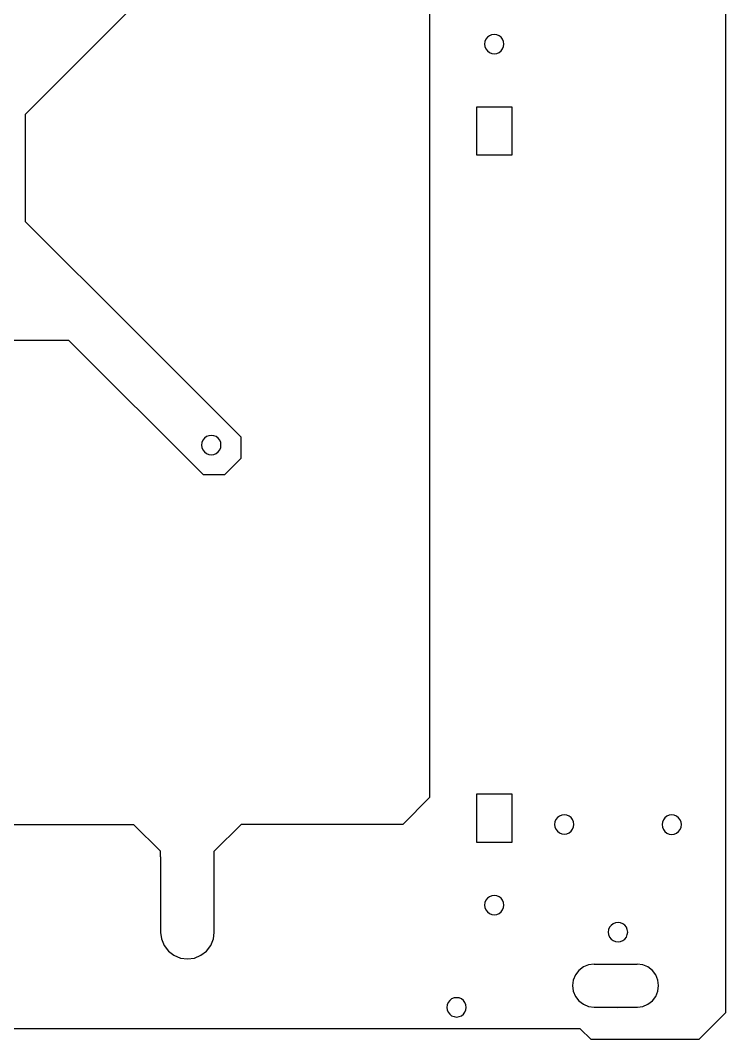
# Model space of a CAD drawing. Extents: x -200 to 421, y -75 to 295.
# Drawn here: x 38.7 to 169.8, y -75 to 114.4 of the extents above; entities that cross this region are included whole.
import ezdxf

# ---------------------------------------------------------------- set-up
doc = ezdxf.new("R2010")
doc.units = 0
doc.layers.get('0').update_dxf_attribs({"linetype": 'CONTINUOUS'})

# ---------------------------------------------------------------- blocks, each defined once
blk = doc.blocks.new('BLOCK_14')
at = {"color": 7}
blk.add_lwpolyline([(169.77, -69.97), (164.77, -74.97)], dxfattribs=at)
blk = doc.blocks.new('BLOCK_15')
at = {"color": 7}
blk.add_lwpolyline([(144.77, -74.97), (142.77, -72.97)], dxfattribs=at)
blk = doc.blocks.new('BLOCK_16')
at = {"color": 7}
blk.add_lwpolyline([(142.77, -72.97), (-173.23, -72.97)], dxfattribs=at)
blk = doc.blocks.new('BLOCK_24')
at = {"color": 7}
blk.add_lwpolyline([(114.77, 250.03), (114.77, -29.97)], dxfattribs=at)
blk = doc.blocks.new('BLOCK_25')
at = {"color": 7}
blk.add_lwpolyline([(114.77, -29.97), (109.77, -34.97)], dxfattribs=at)
blk = doc.blocks.new('BLOCK_26')
at = {"color": 7}
blk.add_lwpolyline([(109.77, -34.97), (89.77, -34.97)], dxfattribs=at)
blk = doc.blocks.new('BLOCK_31')
at = {"color": 7}
blk.add_lwpolyline([(14.77, -34.97), (59.77, -34.97)], dxfattribs=at)
blk = doc.blocks.new('BLOCK_33')
at = {"color": 7}
blk.add_lwpolyline([(149.77, -68.97), (150.05, -68.93)], dxfattribs=at)
blk = doc.blocks.new('BLOCK_35')
at = {"color": 7}
blk.add_lwpolyline([(169.77, 290.03), (169.77, -69.97)], dxfattribs=at)
blk = doc.blocks.new('BLOCK_36')
at = {"color": 7}
blk.add_lwpolyline([(164.77, -74.97), (144.77, -74.97)], dxfattribs=at)
blk = doc.blocks.new('BLOCK_38')
at = {"color": 7}
blk.add_lwpolyline([(141.87, -62.93), (141.47, -63.89)], dxfattribs=at)
blk = doc.blocks.new('BLOCK_39')
at = {"color": 7}
blk.add_lwpolyline([(141.34, -64.93), (141.47, -65.96)], dxfattribs=at)
blk = doc.blocks.new('BLOCK_40')
at = {"color": 7}
blk.add_lwpolyline([(144.3, -61.06), (143.34, -61.46)], dxfattribs=at)
blk = doc.blocks.new('BLOCK_41')
at = {"color": 7}
blk.add_lwpolyline([(154.37, -61.06), (153.33, -60.93)], dxfattribs=at)
blk = doc.blocks.new('BLOCK_42')
at = {"color": 7}
blk.add_lwpolyline([(156.16, -67.76), (156.8, -66.93)], dxfattribs=at)
blk = doc.blocks.new('BLOCK_43')
at = {"color": 7}
blk.add_lwpolyline([(155.33, -68.39), (156.16, -67.76)], dxfattribs=at)
blk = doc.blocks.new('BLOCK_44')
at = {"color": 7}
blk.add_lwpolyline([(154.37, -68.79), (155.33, -68.39)], dxfattribs=at)
blk = doc.blocks.new('BLOCK_45')
at = {"color": 7}
blk.add_lwpolyline([(143.34, -68.39), (144.3, -68.79)], dxfattribs=at)
blk = doc.blocks.new('BLOCK_46')
at = {"color": 7}
blk.add_lwpolyline([(144.3, -68.79), (145.34, -68.93)], dxfattribs=at)
blk = doc.blocks.new('BLOCK_47')
at = {"color": 7}
blk.add_lwpolyline([(141.47, -65.96), (141.87, -66.93)], dxfattribs=at)
blk = doc.blocks.new('BLOCK_48')
at = {"color": 7}
blk.add_lwpolyline([(156.16, -62.1), (155.33, -61.46)], dxfattribs=at)
blk = doc.blocks.new('BLOCK_49')
at = {"color": 7}
blk.add_lwpolyline([(156.8, -62.93), (156.16, -62.1)], dxfattribs=at)
blk = doc.blocks.new('BLOCK_50')
at = {"color": 7}
blk.add_lwpolyline([(145.34, -60.93), (153.33, -60.93)], dxfattribs=at)
blk = doc.blocks.new('BLOCK_51')
at = {"color": 7}
blk.add_lwpolyline([(143.34, -61.46), (142.51, -62.1)], dxfattribs=at)
blk = doc.blocks.new('BLOCK_52')
at = {"color": 7}
blk.add_lwpolyline([(142.51, -62.1), (141.87, -62.93)], dxfattribs=at)
blk = doc.blocks.new('BLOCK_53')
at = {"color": 7}
blk.add_lwpolyline([(142.51, -67.76), (143.34, -68.39)], dxfattribs=at)
blk = doc.blocks.new('BLOCK_54')
at = {"color": 7}
blk.add_lwpolyline([(157.2, -63.89), (156.8, -62.93)], dxfattribs=at)
blk = doc.blocks.new('BLOCK_55')
at = {"color": 7}
blk.add_lwpolyline([(141.47, -63.89), (141.34, -64.93)], dxfattribs=at)
blk = doc.blocks.new('BLOCK_56')
at = {"color": 7}
blk.add_lwpolyline([(141.87, -66.93), (142.51, -67.76)], dxfattribs=at)
blk = doc.blocks.new('BLOCK_57')
at = {"color": 7}
blk.add_lwpolyline([(157.2, -65.96), (157.33, -64.93)], dxfattribs=at)
blk = doc.blocks.new('BLOCK_58')
at = {"color": 7}
blk.add_lwpolyline([(156.8, -66.93), (157.2, -65.96)], dxfattribs=at)
blk = doc.blocks.new('BLOCK_59')
at = {"color": 7}
blk.add_lwpolyline([(145.34, -60.93), (144.3, -61.06)], dxfattribs=at)
blk = doc.blocks.new('BLOCK_60')
at = {"color": 7}
blk.add_lwpolyline([(153.4, -68.93), (154.37, -68.79)], dxfattribs=at)
blk = doc.blocks.new('BLOCK_61')
at = {"color": 7}
blk.add_lwpolyline([(145.34, -68.93), (149.49, -68.93)], dxfattribs=at)
blk = doc.blocks.new('BLOCK_62')
at = {"color": 7}
blk.add_lwpolyline([(157.33, -64.93), (157.2, -63.89)], dxfattribs=at)
blk = doc.blocks.new('BLOCK_63')
at = {"color": 7}
blk.add_lwpolyline([(155.33, -61.46), (154.37, -61.06)], dxfattribs=at)
blk = doc.blocks.new('BLOCK_64')
at = {"color": 7}
blk.add_lwpolyline([(149.49, -68.93), (149.77, -68.97)], dxfattribs=at)
blk = doc.blocks.new('BLOCK_65')
at = {"color": 7}
blk.add_lwpolyline([(149.49, -68.93), (150.05, -68.93)], dxfattribs=at)
blk = doc.blocks.new('BLOCK_66')
at = {"color": 7}
blk.add_lwpolyline([(150.05, -68.93), (153.4, -68.93)], dxfattribs=at)
blk = doc.blocks.new('BLOCK_105')
at = {"color": 7}
blk.add_lwpolyline([(123.52, 89.38), (123.52, 98.38)], dxfattribs=at)
blk = doc.blocks.new('BLOCK_106')
at = {"color": 7}
blk.add_lwpolyline([(123.52, 98.38), (130.02, 98.38)], dxfattribs=at)
blk = doc.blocks.new('BLOCK_107')
at = {"color": 7}
blk.add_lwpolyline([(130.02, 98.38), (130.02, 89.38)], dxfattribs=at)
blk = doc.blocks.new('BLOCK_108')
at = {"color": 7}
blk.add_lwpolyline([(130.02, 89.38), (123.52, 89.38)], dxfattribs=at)
blk = doc.blocks.new('BLOCK_109')
at = {"color": 7}
blk.add_lwpolyline([(123.52, -38.32), (123.52, -29.32)], dxfattribs=at)
blk = doc.blocks.new('BLOCK_110')
at = {"color": 7}
blk.add_lwpolyline([(123.52, -29.32), (130.02, -29.32)], dxfattribs=at)
blk = doc.blocks.new('BLOCK_111')
at = {"color": 7}
blk.add_lwpolyline([(130.02, -29.32), (130.02, -38.32)], dxfattribs=at)
blk = doc.blocks.new('BLOCK_112')
at = {"color": 7}
blk.add_lwpolyline([(130.02, -38.32), (123.52, -38.32)], dxfattribs=at)
blk = doc.blocks.new('BLOCK_133')
at = {"color": 7}
blk.add_lwpolyline([(128.57, 110.03), (128.51, 110.5)], dxfattribs=at)
blk = doc.blocks.new('BLOCK_134')
at = {"color": 7}
blk.add_lwpolyline([(128.51, 110.5), (128.33, 110.93)], dxfattribs=at)
blk = doc.blocks.new('BLOCK_135')
at = {"color": 7}
blk.add_lwpolyline([(128.33, 110.93), (128.04, 111.31)], dxfattribs=at)
blk = doc.blocks.new('BLOCK_136')
at = {"color": 7}
blk.add_lwpolyline([(128.04, 111.31), (127.67, 111.59)], dxfattribs=at)
blk = doc.blocks.new('BLOCK_137')
at = {"color": 7}
blk.add_lwpolyline([(127.67, 111.59), (127.24, 111.77)], dxfattribs=at)
blk = doc.blocks.new('BLOCK_138')
at = {"color": 7}
blk.add_lwpolyline([(127.24, 111.77), (126.77, 111.83)], dxfattribs=at)
blk = doc.blocks.new('BLOCK_139')
at = {"color": 7}
blk.add_lwpolyline([(126.77, 111.83), (126.3, 111.77)], dxfattribs=at)
blk = doc.blocks.new('BLOCK_140')
at = {"color": 7}
blk.add_lwpolyline([(126.3, 111.77), (125.87, 111.59)], dxfattribs=at)
blk = doc.blocks.new('BLOCK_141')
at = {"color": 7}
blk.add_lwpolyline([(125.87, 111.59), (125.5, 111.31)], dxfattribs=at)
blk = doc.blocks.new('BLOCK_142')
at = {"color": 7}
blk.add_lwpolyline([(125.5, 111.31), (125.21, 110.93)], dxfattribs=at)
blk = doc.blocks.new('BLOCK_143')
at = {"color": 7}
blk.add_lwpolyline([(125.21, 110.93), (125.03, 110.5)], dxfattribs=at)
blk = doc.blocks.new('BLOCK_144')
at = {"color": 7}
blk.add_lwpolyline([(125.03, 110.5), (124.97, 110.03)], dxfattribs=at)
blk = doc.blocks.new('BLOCK_145')
at = {"color": 7}
blk.add_lwpolyline([(124.97, 110.03), (125.03, 109.57)], dxfattribs=at)
blk = doc.blocks.new('BLOCK_146')
at = {"color": 7}
blk.add_lwpolyline([(125.03, 109.57), (125.21, 109.13)], dxfattribs=at)
blk = doc.blocks.new('BLOCK_147')
at = {"color": 7}
blk.add_lwpolyline([(125.21, 109.13), (125.5, 108.76)], dxfattribs=at)
blk = doc.blocks.new('BLOCK_148')
at = {"color": 7}
blk.add_lwpolyline([(125.5, 108.76), (125.87, 108.48)], dxfattribs=at)
blk = doc.blocks.new('BLOCK_149')
at = {"color": 7}
blk.add_lwpolyline([(125.87, 108.48), (126.31, 108.3)], dxfattribs=at)
blk = doc.blocks.new('BLOCK_150')
at = {"color": 7}
blk.add_lwpolyline([(126.31, 108.3), (126.77, 108.23)], dxfattribs=at)
blk = doc.blocks.new('BLOCK_151')
at = {"color": 7}
blk.add_lwpolyline([(126.77, 108.23), (127.24, 108.3)], dxfattribs=at)
blk = doc.blocks.new('BLOCK_152')
at = {"color": 7}
blk.add_lwpolyline([(127.24, 108.3), (127.67, 108.48)], dxfattribs=at)
blk = doc.blocks.new('BLOCK_153')
at = {"color": 7}
blk.add_lwpolyline([(127.67, 108.48), (128.04, 108.76)], dxfattribs=at)
blk = doc.blocks.new('BLOCK_154')
at = {"color": 7}
blk.add_lwpolyline([(128.04, 108.76), (128.33, 109.13)], dxfattribs=at)
blk = doc.blocks.new('BLOCK_155')
at = {"color": 7}
blk.add_lwpolyline([(128.33, 109.13), (128.51, 109.57)], dxfattribs=at)
blk = doc.blocks.new('BLOCK_156')
at = {"color": 7}
blk.add_lwpolyline([(128.51, 109.57), (128.57, 110.03)], dxfattribs=at)
blk = doc.blocks.new('BLOCK_229')
at = {"color": 7}
blk.add_lwpolyline([(139.32, -33.24), (138.89, -33.42)], dxfattribs=at)
blk = doc.blocks.new('BLOCK_230')
at = {"color": 7}
blk.add_lwpolyline([(141.34, -34.07), (141.06, -33.7)], dxfattribs=at)
blk = doc.blocks.new('BLOCK_231')
at = {"color": 7}
blk.add_lwpolyline([(138.05, -34.51), (137.99, -34.97)], dxfattribs=at)
blk = doc.blocks.new('BLOCK_232')
at = {"color": 7}
blk.add_lwpolyline([(141.52, -34.51), (141.34, -34.07)], dxfattribs=at)
blk = doc.blocks.new('BLOCK_233')
at = {"color": 7}
blk.add_lwpolyline([(138.51, -33.7), (138.23, -34.07)], dxfattribs=at)
blk = doc.blocks.new('BLOCK_234')
at = {"color": 7}
blk.add_lwpolyline([(141.59, -34.97), (141.52, -34.51)], dxfattribs=at)
blk = doc.blocks.new('BLOCK_235')
at = {"color": 7}
blk.add_lwpolyline([(138.89, -33.42), (138.51, -33.7)], dxfattribs=at)
blk = doc.blocks.new('BLOCK_236')
at = {"color": 7}
blk.add_lwpolyline([(140.25, -33.24), (139.79, -33.17)], dxfattribs=at)
blk = doc.blocks.new('BLOCK_237')
at = {"color": 7}
blk.add_lwpolyline([(138.89, -36.53), (139.32, -36.71)], dxfattribs=at)
blk = doc.blocks.new('BLOCK_238')
at = {"color": 7}
blk.add_lwpolyline([(140.25, -36.71), (140.69, -36.53)], dxfattribs=at)
blk = doc.blocks.new('BLOCK_239')
at = {"color": 7}
blk.add_lwpolyline([(140.69, -36.53), (141.06, -36.25)], dxfattribs=at)
blk = doc.blocks.new('BLOCK_240')
at = {"color": 7}
blk.add_lwpolyline([(138.23, -35.87), (138.51, -36.25)], dxfattribs=at)
blk = doc.blocks.new('BLOCK_241')
at = {"color": 7}
blk.add_lwpolyline([(138.51, -36.25), (138.89, -36.53)], dxfattribs=at)
blk = doc.blocks.new('BLOCK_242')
at = {"color": 7}
blk.add_lwpolyline([(139.79, -33.17), (139.32, -33.24)], dxfattribs=at)
blk = doc.blocks.new('BLOCK_243')
at = {"color": 7}
blk.add_lwpolyline([(139.32, -36.71), (139.79, -36.77)], dxfattribs=at)
blk = doc.blocks.new('BLOCK_244')
at = {"color": 7}
blk.add_lwpolyline([(139.79, -36.77), (140.25, -36.71)], dxfattribs=at)
blk = doc.blocks.new('BLOCK_245')
at = {"color": 7}
blk.add_lwpolyline([(141.06, -33.7), (140.69, -33.42)], dxfattribs=at)
blk = doc.blocks.new('BLOCK_246')
at = {"color": 7}
blk.add_lwpolyline([(140.69, -33.42), (140.25, -33.24)], dxfattribs=at)
blk = doc.blocks.new('BLOCK_247')
at = {"color": 7}
blk.add_lwpolyline([(141.34, -35.87), (141.52, -35.44)], dxfattribs=at)
blk = doc.blocks.new('BLOCK_248')
at = {"color": 7}
blk.add_lwpolyline([(141.52, -35.44), (141.59, -34.97)], dxfattribs=at)
blk = doc.blocks.new('BLOCK_249')
at = {"color": 7}
blk.add_lwpolyline([(137.99, -34.97), (138.05, -35.44)], dxfattribs=at)
blk = doc.blocks.new('BLOCK_250')
at = {"color": 7}
blk.add_lwpolyline([(138.05, -35.44), (138.23, -35.87)], dxfattribs=at)
blk = doc.blocks.new('BLOCK_251')
at = {"color": 7}
blk.add_lwpolyline([(141.06, -36.25), (141.34, -35.87)], dxfattribs=at)
blk = doc.blocks.new('BLOCK_252')
at = {"color": 7}
blk.add_lwpolyline([(138.23, -34.07), (138.05, -34.51)], dxfattribs=at)
blk = doc.blocks.new('BLOCK_253')
at = {"color": 7}
blk.add_lwpolyline([(160.23, -36.76), (160.66, -36.58)], dxfattribs=at)
blk = doc.blocks.new('BLOCK_254')
at = {"color": 7}
blk.add_lwpolyline([(160.66, -36.58), (161.04, -36.29)], dxfattribs=at)
blk = doc.blocks.new('BLOCK_255')
at = {"color": 7}
blk.add_lwpolyline([(161.04, -36.29), (161.32, -35.92)], dxfattribs=at)
blk = doc.blocks.new('BLOCK_256')
at = {"color": 7}
blk.add_lwpolyline([(159.3, -33.28), (158.86, -33.46)], dxfattribs=at)
blk = doc.blocks.new('BLOCK_257')
at = {"color": 7}
blk.add_lwpolyline([(158.86, -33.46), (158.49, -33.75)], dxfattribs=at)
blk = doc.blocks.new('BLOCK_258')
at = {"color": 7}
blk.add_lwpolyline([(158.21, -35.92), (158.49, -36.29)], dxfattribs=at)
blk = doc.blocks.new('BLOCK_259')
at = {"color": 7}
blk.add_lwpolyline([(158.49, -36.29), (158.86, -36.58)], dxfattribs=at)
blk = doc.blocks.new('BLOCK_260')
at = {"color": 7}
blk.add_lwpolyline([(157.96, -35.02), (158.03, -35.49)], dxfattribs=at)
blk = doc.blocks.new('BLOCK_261')
at = {"color": 7}
blk.add_lwpolyline([(158.03, -35.49), (158.21, -35.92)], dxfattribs=at)
blk = doc.blocks.new('BLOCK_262')
at = {"color": 7}
blk.add_lwpolyline([(158.49, -33.75), (158.21, -34.12)], dxfattribs=at)
blk = doc.blocks.new('BLOCK_263')
at = {"color": 7}
blk.add_lwpolyline([(158.21, -34.12), (158.03, -34.55)], dxfattribs=at)
blk = doc.blocks.new('BLOCK_264')
at = {"color": 7}
blk.add_lwpolyline([(158.03, -34.55), (157.96, -35.02)], dxfattribs=at)
blk = doc.blocks.new('BLOCK_265')
at = {"color": 7}
blk.add_lwpolyline([(158.86, -36.58), (159.3, -36.76)], dxfattribs=at)
blk = doc.blocks.new('BLOCK_266')
at = {"color": 7}
blk.add_lwpolyline([(159.3, -36.76), (159.76, -36.82)], dxfattribs=at)
blk = doc.blocks.new('BLOCK_267')
at = {"color": 7}
blk.add_lwpolyline([(159.76, -36.82), (160.23, -36.76)], dxfattribs=at)
blk = doc.blocks.new('BLOCK_268')
at = {"color": 7}
blk.add_lwpolyline([(160.23, -33.28), (159.76, -33.22)], dxfattribs=at)
blk = doc.blocks.new('BLOCK_269')
at = {"color": 7}
blk.add_lwpolyline([(161.32, -34.12), (161.04, -33.75)], dxfattribs=at)
blk = doc.blocks.new('BLOCK_270')
at = {"color": 7}
blk.add_lwpolyline([(161.5, -34.55), (161.32, -34.12)], dxfattribs=at)
blk = doc.blocks.new('BLOCK_271')
at = {"color": 7}
blk.add_lwpolyline([(161.04, -33.75), (160.66, -33.46)], dxfattribs=at)
blk = doc.blocks.new('BLOCK_272')
at = {"color": 7}
blk.add_lwpolyline([(160.66, -33.46), (160.23, -33.28)], dxfattribs=at)
blk = doc.blocks.new('BLOCK_273')
at = {"color": 7}
blk.add_lwpolyline([(161.56, -35.02), (161.5, -34.55)], dxfattribs=at)
blk = doc.blocks.new('BLOCK_274')
at = {"color": 7}
blk.add_lwpolyline([(159.76, -33.22), (159.3, -33.28)], dxfattribs=at)
blk = doc.blocks.new('BLOCK_275')
at = {"color": 7}
blk.add_lwpolyline([(161.32, -35.92), (161.5, -35.48)], dxfattribs=at)
blk = doc.blocks.new('BLOCK_276')
at = {"color": 7}
blk.add_lwpolyline([(161.5, -35.48), (161.56, -35.02)], dxfattribs=at)
blk = doc.blocks.new('BLOCK_277')
at = {"color": 7}
blk.add_lwpolyline([(151.33, -54.1), (151.05, -53.72)], dxfattribs=at)
blk = doc.blocks.new('BLOCK_278')
at = {"color": 7}
blk.add_lwpolyline([(151.51, -55.46), (151.58, -55)], dxfattribs=at)
blk = doc.blocks.new('BLOCK_279')
at = {"color": 7}
blk.add_lwpolyline([(148.5, -53.73), (148.22, -54.1)], dxfattribs=at)
blk = doc.blocks.new('BLOCK_280')
at = {"color": 7}
blk.add_lwpolyline([(148.22, -54.1), (148.04, -54.53)], dxfattribs=at)
blk = doc.blocks.new('BLOCK_281')
at = {"color": 7}
blk.add_lwpolyline([(148.04, -54.53), (147.98, -55)], dxfattribs=at)
blk = doc.blocks.new('BLOCK_282')
at = {"color": 7}
blk.add_lwpolyline([(148.5, -56.27), (148.88, -56.56)], dxfattribs=at)
blk = doc.blocks.new('BLOCK_283')
at = {"color": 7}
blk.add_lwpolyline([(148.88, -56.56), (149.31, -56.74)], dxfattribs=at)
blk = doc.blocks.new('BLOCK_284')
at = {"color": 7}
blk.add_lwpolyline([(149.31, -56.74), (149.78, -56.8)], dxfattribs=at)
blk = doc.blocks.new('BLOCK_285')
at = {"color": 7}
blk.add_lwpolyline([(149.78, -56.8), (150.24, -56.74)], dxfattribs=at)
blk = doc.blocks.new('BLOCK_286')
at = {"color": 7}
blk.add_lwpolyline([(150.24, -56.74), (150.68, -56.56)], dxfattribs=at)
blk = doc.blocks.new('BLOCK_287')
at = {"color": 7}
blk.add_lwpolyline([(150.68, -56.56), (151.05, -56.27)], dxfattribs=at)
blk = doc.blocks.new('BLOCK_288')
at = {"color": 7}
blk.add_lwpolyline([(151.05, -56.27), (151.33, -55.9)], dxfattribs=at)
blk = doc.blocks.new('BLOCK_289')
at = {"color": 7}
blk.add_lwpolyline([(151.33, -55.9), (151.51, -55.46)], dxfattribs=at)
blk = doc.blocks.new('BLOCK_290')
at = {"color": 7}
blk.add_lwpolyline([(149.78, -53.2), (149.31, -53.26)], dxfattribs=at)
blk = doc.blocks.new('BLOCK_291')
at = {"color": 7}
blk.add_lwpolyline([(149.31, -53.26), (148.88, -53.44)], dxfattribs=at)
blk = doc.blocks.new('BLOCK_292')
at = {"color": 7}
blk.add_lwpolyline([(148.88, -53.44), (148.5, -53.73)], dxfattribs=at)
blk = doc.blocks.new('BLOCK_293')
at = {"color": 7}
blk.add_lwpolyline([(147.98, -55), (148.04, -55.46)], dxfattribs=at)
blk = doc.blocks.new('BLOCK_294')
at = {"color": 7}
blk.add_lwpolyline([(148.04, -55.46), (148.22, -55.9)], dxfattribs=at)
blk = doc.blocks.new('BLOCK_295')
at = {"color": 7}
blk.add_lwpolyline([(148.22, -55.9), (148.5, -56.27)], dxfattribs=at)
blk = doc.blocks.new('BLOCK_296')
at = {"color": 7}
blk.add_lwpolyline([(151.58, -55), (151.51, -54.53)], dxfattribs=at)
blk = doc.blocks.new('BLOCK_297')
at = {"color": 7}
blk.add_lwpolyline([(151.51, -54.53), (151.33, -54.1)], dxfattribs=at)
blk = doc.blocks.new('BLOCK_298')
at = {"color": 7}
blk.add_lwpolyline([(151.05, -53.72), (150.68, -53.44)], dxfattribs=at)
blk = doc.blocks.new('BLOCK_299')
at = {"color": 7}
blk.add_lwpolyline([(150.68, -53.44), (150.24, -53.26)], dxfattribs=at)
blk = doc.blocks.new('BLOCK_300')
at = {"color": 7}
blk.add_lwpolyline([(150.24, -53.26), (149.78, -53.2)], dxfattribs=at)
blk = doc.blocks.new('BLOCK_301')
at = {"color": 7}
blk.add_lwpolyline([(128.57, -49.97), (128.51, -49.5)], dxfattribs=at)
blk = doc.blocks.new('BLOCK_302')
at = {"color": 7}
blk.add_lwpolyline([(128.51, -49.5), (128.33, -49.07)], dxfattribs=at)
blk = doc.blocks.new('BLOCK_303')
at = {"color": 7}
blk.add_lwpolyline([(128.33, -49.07), (128.04, -48.69)], dxfattribs=at)
blk = doc.blocks.new('BLOCK_304')
at = {"color": 7}
blk.add_lwpolyline([(128.04, -48.69), (127.67, -48.41)], dxfattribs=at)
blk = doc.blocks.new('BLOCK_305')
at = {"color": 7}
blk.add_lwpolyline([(127.67, -48.41), (127.24, -48.23)], dxfattribs=at)
blk = doc.blocks.new('BLOCK_306')
at = {"color": 7}
blk.add_lwpolyline([(127.24, -48.23), (126.77, -48.17)], dxfattribs=at)
blk = doc.blocks.new('BLOCK_307')
at = {"color": 7}
blk.add_lwpolyline([(126.77, -48.17), (126.31, -48.23)], dxfattribs=at)
blk = doc.blocks.new('BLOCK_308')
at = {"color": 7}
blk.add_lwpolyline([(126.31, -48.23), (125.87, -48.41)], dxfattribs=at)
blk = doc.blocks.new('BLOCK_309')
at = {"color": 7}
blk.add_lwpolyline([(125.87, -48.41), (125.5, -48.69)], dxfattribs=at)
blk = doc.blocks.new('BLOCK_310')
at = {"color": 7}
blk.add_lwpolyline([(125.5, -48.69), (125.21, -49.07)], dxfattribs=at)
blk = doc.blocks.new('BLOCK_311')
at = {"color": 7}
blk.add_lwpolyline([(125.21, -49.07), (125.03, -49.5)], dxfattribs=at)
blk = doc.blocks.new('BLOCK_312')
at = {"color": 7}
blk.add_lwpolyline([(125.03, -49.5), (124.97, -49.97)], dxfattribs=at)
blk = doc.blocks.new('BLOCK_313')
at = {"color": 7}
blk.add_lwpolyline([(124.97, -49.97), (125.03, -50.43)], dxfattribs=at)
blk = doc.blocks.new('BLOCK_314')
at = {"color": 7}
blk.add_lwpolyline([(125.03, -50.43), (125.21, -50.86)], dxfattribs=at)
blk = doc.blocks.new('BLOCK_315')
at = {"color": 7}
blk.add_lwpolyline([(125.21, -50.86), (125.5, -51.24)], dxfattribs=at)
blk = doc.blocks.new('BLOCK_316')
at = {"color": 7}
blk.add_lwpolyline([(125.5, -51.24), (125.87, -51.52)], dxfattribs=at)
blk = doc.blocks.new('BLOCK_317')
at = {"color": 7}
blk.add_lwpolyline([(125.87, -51.52), (126.31, -51.7)], dxfattribs=at)
blk = doc.blocks.new('BLOCK_318')
at = {"color": 7}
blk.add_lwpolyline([(126.31, -51.7), (126.77, -51.76)], dxfattribs=at)
blk = doc.blocks.new('BLOCK_319')
at = {"color": 7}
blk.add_lwpolyline([(126.77, -51.76), (127.24, -51.7)], dxfattribs=at)
blk = doc.blocks.new('BLOCK_320')
at = {"color": 7}
blk.add_lwpolyline([(127.24, -51.7), (127.67, -51.52)], dxfattribs=at)
blk = doc.blocks.new('BLOCK_321')
at = {"color": 7}
blk.add_lwpolyline([(127.67, -51.52), (128.04, -51.24)], dxfattribs=at)
blk = doc.blocks.new('BLOCK_322')
at = {"color": 7}
blk.add_lwpolyline([(128.04, -51.24), (128.33, -50.86)], dxfattribs=at)
blk = doc.blocks.new('BLOCK_323')
at = {"color": 7}
blk.add_lwpolyline([(128.33, -50.86), (128.51, -50.43)], dxfattribs=at)
blk = doc.blocks.new('BLOCK_324')
at = {"color": 7}
blk.add_lwpolyline([(128.51, -50.43), (128.57, -49.97)], dxfattribs=at)
blk = doc.blocks.new('BLOCK_2094')
at = {"color": 7}
blk.add_lwpolyline([(72.7, 30.03), (74.77, 30.03)], dxfattribs=at)
blk = doc.blocks.new('BLOCK_2108')
at = {"color": 7}
blk.add_lwpolyline([(76.7, 30.03), (79.7, 33.03)], dxfattribs=at)
blk = doc.blocks.new('BLOCK_2153')
at = {"color": 7}
blk.add_lwpolyline([(59.7, 117.03), (39.7, 97.03)], dxfattribs=at)
blk = doc.blocks.new('BLOCK_2162')
at = {"color": 7}
blk.add_lwpolyline([(79.7, 37.03), (59.7, 57.03)], dxfattribs=at)
blk = doc.blocks.new('BLOCK_2164')
at = {"color": 7}
blk.add_lwpolyline([(59.7, 57.03), (39.7, 77.03)], dxfattribs=at)
blk = doc.blocks.new('BLOCK_2165')
at = {"color": 7}
blk.add_lwpolyline([(39.7, 77.03), (39.7, 97.03)], dxfattribs=at)
blk = doc.blocks.new('BLOCK_2198')
at = {"color": 7}
blk.add_lwpolyline([(79.7, 37.03), (79.7, 33.03)], dxfattribs=at)
blk = doc.blocks.new('BLOCK_2214')
at = {"color": 7}
blk.add_lwpolyline([(-108.3, 55.03), (47.7, 55.03)], dxfattribs=at)
blk = doc.blocks.new('BLOCK_2219')
at = {"color": 7}
blk.add_lwpolyline([(72.7, 30.03), (47.7, 55.03)], dxfattribs=at)
blk = doc.blocks.new('BLOCK_2228')
at = {"color": 7}
blk.add_lwpolyline([(74.77, 30.03), (76.7, 30.03)], dxfattribs=at)
blk = doc.blocks.new('BLOCK_2253')
at = {"color": 7}
blk.add_lwpolyline([(72.65, 34.62), (72.94, 34.25)], dxfattribs=at)
blk = doc.blocks.new('BLOCK_2254')
at = {"color": 7}
blk.add_lwpolyline([(72.94, 34.25), (73.31, 33.97)], dxfattribs=at)
blk = doc.blocks.new('BLOCK_2255')
at = {"color": 7}
blk.add_lwpolyline([(74.68, 33.79), (75.11, 33.97)], dxfattribs=at)
blk = doc.blocks.new('BLOCK_2331')
at = {"color": 7}
blk.add_lwpolyline([(117.97, -68.97), (118.03, -69.43)], dxfattribs=at)
blk = doc.blocks.new('BLOCK_2332')
at = {"color": 7}
blk.add_lwpolyline([(118.03, -69.43), (118.21, -69.87)], dxfattribs=at)
blk = doc.blocks.new('BLOCK_2333')
at = {"color": 7}
blk.add_lwpolyline([(118.21, -69.87), (118.5, -70.24)], dxfattribs=at)
blk = doc.blocks.new('BLOCK_2334')
at = {"color": 7}
blk.add_lwpolyline([(118.5, -70.24), (118.87, -70.52)], dxfattribs=at)
blk = doc.blocks.new('BLOCK_2335')
at = {"color": 7}
blk.add_lwpolyline([(118.87, -70.52), (119.31, -70.7)], dxfattribs=at)
blk = doc.blocks.new('BLOCK_2336')
at = {"color": 7}
blk.add_lwpolyline([(119.31, -70.7), (119.77, -70.77)], dxfattribs=at)
blk = doc.blocks.new('BLOCK_2337')
at = {"color": 7}
blk.add_lwpolyline([(119.77, -70.77), (120.24, -70.7)], dxfattribs=at)
blk = doc.blocks.new('BLOCK_2338')
at = {"color": 7}
blk.add_lwpolyline([(120.24, -70.7), (120.67, -70.52)], dxfattribs=at)
blk = doc.blocks.new('BLOCK_2339')
at = {"color": 7}
blk.add_lwpolyline([(120.67, -70.52), (121.04, -70.24)], dxfattribs=at)
blk = doc.blocks.new('BLOCK_2340')
at = {"color": 7}
blk.add_lwpolyline([(121.04, -70.24), (121.33, -69.87)], dxfattribs=at)
blk = doc.blocks.new('BLOCK_2341')
at = {"color": 7}
blk.add_lwpolyline([(121.33, -69.87), (121.51, -69.43)], dxfattribs=at)
blk = doc.blocks.new('BLOCK_2342')
at = {"color": 7}
blk.add_lwpolyline([(121.51, -69.43), (121.57, -68.97)], dxfattribs=at)
blk = doc.blocks.new('BLOCK_2343')
at = {"color": 7}
blk.add_lwpolyline([(121.57, -68.97), (121.51, -68.5)], dxfattribs=at)
blk = doc.blocks.new('BLOCK_2344')
at = {"color": 7}
blk.add_lwpolyline([(121.51, -68.5), (121.33, -68.07)], dxfattribs=at)
blk = doc.blocks.new('BLOCK_2345')
at = {"color": 7}
blk.add_lwpolyline([(121.33, -68.07), (121.04, -67.69)], dxfattribs=at)
blk = doc.blocks.new('BLOCK_2346')
at = {"color": 7}
blk.add_lwpolyline([(121.04, -67.69), (120.67, -67.41)], dxfattribs=at)
blk = doc.blocks.new('BLOCK_2347')
at = {"color": 7}
blk.add_lwpolyline([(120.67, -67.41), (120.24, -67.23)], dxfattribs=at)
blk = doc.blocks.new('BLOCK_2348')
at = {"color": 7}
blk.add_lwpolyline([(120.24, -67.23), (119.77, -67.17)], dxfattribs=at)
blk = doc.blocks.new('BLOCK_2349')
at = {"color": 7}
blk.add_lwpolyline([(119.77, -67.17), (119.31, -67.23)], dxfattribs=at)
blk = doc.blocks.new('BLOCK_2350')
at = {"color": 7}
blk.add_lwpolyline([(119.31, -67.23), (118.87, -67.41)], dxfattribs=at)
blk = doc.blocks.new('BLOCK_2351')
at = {"color": 7}
blk.add_lwpolyline([(118.87, -67.41), (118.5, -67.69)], dxfattribs=at)
blk = doc.blocks.new('BLOCK_2352')
at = {"color": 7}
blk.add_lwpolyline([(118.5, -67.69), (118.21, -68.07)], dxfattribs=at)
blk = doc.blocks.new('BLOCK_2353')
at = {"color": 7}
blk.add_lwpolyline([(118.21, -68.07), (118.03, -68.5)], dxfattribs=at)
blk = doc.blocks.new('BLOCK_2354')
at = {"color": 7}
blk.add_lwpolyline([(118.03, -68.5), (117.97, -68.97)], dxfattribs=at)
blk = doc.blocks.new('BLOCK_2596')
at = {"color": 7}
blk.add_lwpolyline([(75.11, 33.97), (75.48, 34.25)], dxfattribs=at)
blk = doc.blocks.new('BLOCK_2597')
at = {"color": 7}
blk.add_lwpolyline([(74.21, 33.72), (74.68, 33.79)], dxfattribs=at)
blk = doc.blocks.new('BLOCK_2598')
at = {"color": 7}
blk.add_lwpolyline([(73.75, 33.79), (74.21, 33.72)], dxfattribs=at)
blk = doc.blocks.new('BLOCK_2599')
at = {"color": 7}
blk.add_lwpolyline([(73.31, 33.97), (73.75, 33.79)], dxfattribs=at)
blk = doc.blocks.new('BLOCK_2600')
at = {"color": 7}
blk.add_lwpolyline([(72.47, 35.06), (72.65, 34.62)], dxfattribs=at)
blk = doc.blocks.new('BLOCK_2601')
at = {"color": 7}
blk.add_lwpolyline([(72.41, 35.52), (72.47, 35.06)], dxfattribs=at)
blk = doc.blocks.new('BLOCK_2602')
at = {"color": 7}
blk.add_lwpolyline([(72.47, 35.99), (72.41, 35.52)], dxfattribs=at)
blk = doc.blocks.new('BLOCK_2603')
at = {"color": 7}
blk.add_lwpolyline([(72.65, 36.42), (72.47, 35.99)], dxfattribs=at)
blk = doc.blocks.new('BLOCK_2604')
at = {"color": 7}
blk.add_lwpolyline([(72.94, 36.8), (72.65, 36.42)], dxfattribs=at)
blk = doc.blocks.new('BLOCK_2605')
at = {"color": 7}
blk.add_lwpolyline([(73.75, 37.26), (73.31, 37.08)], dxfattribs=at)
blk = doc.blocks.new('BLOCK_2606')
at = {"color": 7}
blk.add_lwpolyline([(73.31, 37.08), (72.94, 36.8)], dxfattribs=at)
blk = doc.blocks.new('BLOCK_2607')
at = {"color": 7}
blk.add_lwpolyline([(75.11, 37.08), (74.68, 37.26)], dxfattribs=at)
blk = doc.blocks.new('BLOCK_2608')
at = {"color": 7}
blk.add_lwpolyline([(75.48, 36.8), (75.11, 37.08)], dxfattribs=at)
blk = doc.blocks.new('BLOCK_2609')
at = {"color": 7}
blk.add_lwpolyline([(75.77, 36.42), (75.48, 36.8)], dxfattribs=at)
blk = doc.blocks.new('BLOCK_2610')
at = {"color": 7}
blk.add_lwpolyline([(75.95, 35.99), (75.77, 36.42)], dxfattribs=at)
blk = doc.blocks.new('BLOCK_2611')
at = {"color": 7}
blk.add_lwpolyline([(76.01, 35.52), (75.95, 35.99)], dxfattribs=at)
blk = doc.blocks.new('BLOCK_2612')
at = {"color": 7}
blk.add_lwpolyline([(74.21, 37.32), (73.75, 37.26)], dxfattribs=at)
blk = doc.blocks.new('BLOCK_2613')
at = {"color": 7}
blk.add_lwpolyline([(74.68, 37.26), (74.21, 37.32)], dxfattribs=at)
blk = doc.blocks.new('BLOCK_2614')
at = {"color": 7}
blk.add_lwpolyline([(75.95, 35.06), (76.01, 35.52)], dxfattribs=at)
blk = doc.blocks.new('BLOCK_2615')
at = {"color": 7}
blk.add_lwpolyline([(75.77, 34.62), (75.95, 35.06)], dxfattribs=at)
blk = doc.blocks.new('BLOCK_2616')
at = {"color": 7}
blk.add_lwpolyline([(75.48, 34.25), (75.77, 34.62)], dxfattribs=at)
blk = doc.blocks.new('BLOCK_2816')
at = {"color": 7}
blk.add_lwpolyline([(64.77, -40.97), (64.77, -55.03)], dxfattribs=at)
blk = doc.blocks.new('BLOCK_2817')
at = {"color": 7}
blk.add_lwpolyline([(64.77, -55.03), (64.93, -56.26)], dxfattribs=at)
blk = doc.blocks.new('BLOCK_2818')
at = {"color": 7}
blk.add_lwpolyline([(64.93, -56.26), (65.43, -57.47)], dxfattribs=at)
blk = doc.blocks.new('BLOCK_2819')
at = {"color": 7}
blk.add_lwpolyline([(65.43, -57.47), (66.23, -58.51)], dxfattribs=at)
blk = doc.blocks.new('BLOCK_2820')
at = {"color": 7}
blk.add_lwpolyline([(66.23, -58.51), (67.27, -59.3)], dxfattribs=at)
blk = doc.blocks.new('BLOCK_2821')
at = {"color": 7}
blk.add_lwpolyline([(67.27, -59.3), (68.48, -59.8)], dxfattribs=at)
blk = doc.blocks.new('BLOCK_2822')
at = {"color": 7}
blk.add_lwpolyline([(68.48, -59.8), (69.77, -59.97)], dxfattribs=at)
blk = doc.blocks.new('BLOCK_2823')
at = {"color": 7}
blk.add_lwpolyline([(69.77, -59.97), (71.07, -59.8)], dxfattribs=at)
blk = doc.blocks.new('BLOCK_2824')
at = {"color": 7}
blk.add_lwpolyline([(71.07, -59.8), (72.28, -59.3)], dxfattribs=at)
blk = doc.blocks.new('BLOCK_2825')
at = {"color": 7}
blk.add_lwpolyline([(72.28, -59.3), (73.31, -58.51)], dxfattribs=at)
blk = doc.blocks.new('BLOCK_2826')
at = {"color": 7}
blk.add_lwpolyline([(73.31, -58.51), (74.11, -57.47)], dxfattribs=at)
blk = doc.blocks.new('BLOCK_2827')
at = {"color": 7}
blk.add_lwpolyline([(74.11, -57.47), (74.61, -56.26)], dxfattribs=at)
blk = doc.blocks.new('BLOCK_2828')
at = {"color": 7}
blk.add_lwpolyline([(74.61, -56.26), (74.77, -55.03)], dxfattribs=at)
blk = doc.blocks.new('BLOCK_2829')
at = {"color": 7}
blk.add_lwpolyline([(74.77, -55.03), (74.77, -40.97)], dxfattribs=at)
blk = doc.blocks.new('BLOCK_2830')
at = {"color": 7}
blk.add_lwpolyline([(64.77, -39.97), (59.77, -34.97)], dxfattribs=at)
blk = doc.blocks.new('BLOCK_2831')
at = {"color": 7}
blk.add_lwpolyline([(64.77, -40.97), (64.77, -39.97)], dxfattribs=at)
blk = doc.blocks.new('BLOCK_2832')
at = {"color": 7}
blk.add_lwpolyline([(74.77, -40.97), (74.77, -39.97)], dxfattribs=at)
blk = doc.blocks.new('BLOCK_2835')
at = {"color": 7}
blk.add_lwpolyline([(89.77, -34.97), (79.77, -34.97)], dxfattribs=at)
blk = doc.blocks.new('BLOCK_2836')
at = {"color": 7}
blk.add_lwpolyline([(74.77, -39.97), (79.77, -34.97)], dxfattribs=at)

msp = doc.modelspace()

# ---------------------------------------------------------------- block references
for name in ['BLOCK_35', 'BLOCK_24', 'BLOCK_2153', 'BLOCK_140', 'BLOCK_139', 'BLOCK_138', 'BLOCK_137', 'BLOCK_144', 'BLOCK_145', 'BLOCK_143', 'BLOCK_142', 'BLOCK_141', 'BLOCK_136', 'BLOCK_135', 'BLOCK_134', 'BLOCK_133', 'BLOCK_156', 'BLOCK_146', 'BLOCK_147', 'BLOCK_148', 'BLOCK_149', 'BLOCK_150', 'BLOCK_151', 'BLOCK_152', 'BLOCK_153', 'BLOCK_154', 'BLOCK_155', 'BLOCK_2165', 'BLOCK_105', 'BLOCK_106', 'BLOCK_107', 'BLOCK_108', 'BLOCK_2164', 'BLOCK_2162', 'BLOCK_2214', 'BLOCK_2219', 'BLOCK_2602', 'BLOCK_2603', 'BLOCK_2604', 'BLOCK_2606', 'BLOCK_2605', 'BLOCK_2612', 'BLOCK_2613', 'BLOCK_2607', 'BLOCK_2608', 'BLOCK_2609', 'BLOCK_2610', 'BLOCK_2611', 'BLOCK_2198', 'BLOCK_2601', 'BLOCK_2600', 'BLOCK_2253', 'BLOCK_2254', 'BLOCK_2596', 'BLOCK_2616', 'BLOCK_2615', 'BLOCK_2614', 'BLOCK_2599', 'BLOCK_2598', 'BLOCK_2597', 'BLOCK_2255', 'BLOCK_2108', 'BLOCK_2094', 'BLOCK_2228', 'BLOCK_25', 'BLOCK_109', 'BLOCK_110', 'BLOCK_111', 'BLOCK_252', 'BLOCK_233', 'BLOCK_235', 'BLOCK_229', 'BLOCK_242', 'BLOCK_236', 'BLOCK_246', 'BLOCK_245', 'BLOCK_230', 'BLOCK_232', 'BLOCK_262', 'BLOCK_257', 'BLOCK_256', 'BLOCK_274', 'BLOCK_268', 'BLOCK_272', 'BLOCK_271', 'BLOCK_269', 'BLOCK_31', 'BLOCK_2830', 'BLOCK_2836', 'BLOCK_2835', 'BLOCK_26', 'BLOCK_231', 'BLOCK_249', 'BLOCK_250', 'BLOCK_240', 'BLOCK_251', 'BLOCK_247', 'BLOCK_234', 'BLOCK_248', 'BLOCK_264', 'BLOCK_260', 'BLOCK_263', 'BLOCK_261', 'BLOCK_258', 'BLOCK_255', 'BLOCK_270', 'BLOCK_275', 'BLOCK_273', 'BLOCK_276', 'BLOCK_241', 'BLOCK_237', 'BLOCK_243', 'BLOCK_244', 'BLOCK_238', 'BLOCK_239', 'BLOCK_259', 'BLOCK_265', 'BLOCK_266', 'BLOCK_267', 'BLOCK_253', 'BLOCK_254', 'BLOCK_112', 'BLOCK_2831', 'BLOCK_2816', 'BLOCK_2832', 'BLOCK_2829', 'BLOCK_311', 'BLOCK_310', 'BLOCK_309', 'BLOCK_308', 'BLOCK_307', 'BLOCK_306', 'BLOCK_305', 'BLOCK_304', 'BLOCK_303', 'BLOCK_302', 'BLOCK_312', 'BLOCK_313', 'BLOCK_314', 'BLOCK_315', 'BLOCK_322', 'BLOCK_323', 'BLOCK_301', 'BLOCK_324', 'BLOCK_316', 'BLOCK_317', 'BLOCK_318', 'BLOCK_319', 'BLOCK_320', 'BLOCK_321', 'BLOCK_281', 'BLOCK_280', 'BLOCK_279', 'BLOCK_292', 'BLOCK_291', 'BLOCK_290', 'BLOCK_300', 'BLOCK_299', 'BLOCK_298', 'BLOCK_277', 'BLOCK_297', 'BLOCK_296', 'BLOCK_2817', 'BLOCK_2818', 'BLOCK_2827', 'BLOCK_2828', 'BLOCK_293', 'BLOCK_294', 'BLOCK_295', 'BLOCK_282', 'BLOCK_283', 'BLOCK_284', 'BLOCK_285', 'BLOCK_286', 'BLOCK_287', 'BLOCK_288', 'BLOCK_289', 'BLOCK_278', 'BLOCK_2819', 'BLOCK_2820', 'BLOCK_2825', 'BLOCK_2826', 'BLOCK_2821', 'BLOCK_2822', 'BLOCK_2823', 'BLOCK_2824', 'BLOCK_52', 'BLOCK_51', 'BLOCK_40', 'BLOCK_59', 'BLOCK_50', 'BLOCK_41', 'BLOCK_63', 'BLOCK_48', 'BLOCK_49', 'BLOCK_55', 'BLOCK_38', 'BLOCK_54', 'BLOCK_62', 'BLOCK_39', 'BLOCK_47', 'BLOCK_58', 'BLOCK_57', 'BLOCK_2353', 'BLOCK_2352', 'BLOCK_2351', 'BLOCK_2350', 'BLOCK_2349', 'BLOCK_2348', 'BLOCK_2347', 'BLOCK_2346', 'BLOCK_2345', 'BLOCK_2344', 'BLOCK_56', 'BLOCK_53', 'BLOCK_43', 'BLOCK_42', 'BLOCK_2354', 'BLOCK_2331', 'BLOCK_2332', 'BLOCK_2333', 'BLOCK_2340', 'BLOCK_2341', 'BLOCK_2343', 'BLOCK_2342', 'BLOCK_45', 'BLOCK_46', 'BLOCK_61', 'BLOCK_64', 'BLOCK_65', 'BLOCK_33', 'BLOCK_66', 'BLOCK_60', 'BLOCK_44', 'BLOCK_14', 'BLOCK_2334', 'BLOCK_2335', 'BLOCK_2336', 'BLOCK_2337', 'BLOCK_2338', 'BLOCK_2339', 'BLOCK_16', 'BLOCK_15', 'BLOCK_36']:
    msp.add_blockref(name, (0, 0))

doc.saveas('drawing.dxf')
